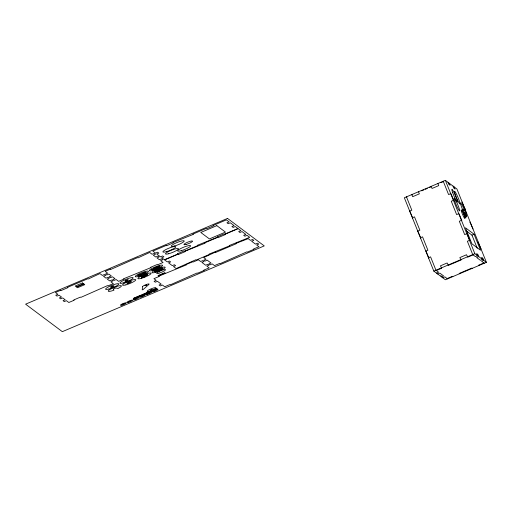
<?xml version="1.0" encoding="UTF-8"?>
<svg xmlns="http://www.w3.org/2000/svg" width="512" height="512" viewBox="0 0 512 512"><rect width="100%" height="100%" fill="white"/><g stroke="black" fill="none" stroke-linecap="round" stroke-linejoin="round"><path stroke-width="0.77" d="M141.792 277.094L142.266 276.8M143.053 276.646L141.837 277.146M143.546 276.934L144.013 276.64M135.846 297.69L134.643 298.112L135.84 297.638M135.411 298.899L136.614 298.413M136.627 298.464L135.437 298.944M138.65 296.416L139.853 295.936M139.84 296.013L138.675 296.461M142.976 295.77L141.766 296.192L142.97 295.718M146.669 293.011L147.891 292.563M148.115 293.504L149.318 293.018M149.325 293.069L148.16 293.549M150.682 291.309L151.885 290.822M151.898 290.874L150.707 291.347M154.694 289.6L155.898 289.12L154.72 289.645M154.464 290.803L155.667 290.323M155.661 290.4L154.509 290.848M157.088 269.747L155.878 270.31M157.504 269.6L157.229 270.054L159.2 269.222L158.342 269.242M159.693 270.253L159.968 269.798L157.997 270.637L158.854 270.611M160.109 270.106L161.043 269.645M158.086 270.099L159.091 269.696M159.104 269.76L158.118 270.157M147.872 292.589L146.714 293.056M157.043 271.296L157.421 270.938L155.955 271.603M159.757 268.678L158.707 269.056M157.44 271.174L158.49 270.797M160.154 268.557L159.782 268.915L161.248 268.256M462.694 210.541L465.203 209.069L466.515 216.186L465.453 216.64A3.482 0.371 67 0 1 464.019 214.547A3.482 0.371 67 0 1 462.694 210.541C463.533 208.922 466.976 208.742 464.845 210.285M155.078 271.686L155.763 271.174L154.515 271.693M143.552 275.45C149.523 275.494 139.776 278.682 144.205 276.474M144.87 274.886L145.299 274.714M139.418 275.578L140.109 275.104M143.379 272.864L144.301 272.288M139.725 275.507L140.416 275.027M143.686 272.787L144.378 272.314M142.477 276.698C138.822 277.862 145.44 277.062 142.81 275.802M146.362 274.97C149.658 273.434 145.709 276.819 144.832 274.938M144.218 276.538L143.718 276.659M155.034 270.886L156.55 270.291L155.834 270.394M161.267 268.314C154.797 272.154 164.384 266.534 161.434 268.678L162.682 268.16M155.917 271.546L158.035 270.342L155.149 271.712M154.618 271.29L157.734 270.118L155.072 270.938M162.541 268.582L159.469 269.734L162.125 268.915M154.496 271.635L155.693 271.117L154.63 271.347M162.694 268.224L161.51 268.736L162.566 268.506M138.426 274.778L139.642 274.451L138.426 274.842M137.766 275.667L139.155 275.078M139.168 275.142L137.786 275.725M144.614 272.755L146.003 272.173M145.99 272.243L144.646 272.813M142.054 276.781L142.464 276.627M154.874 267.955L154.938 267.974A8.301 1.485 -21.9 0 1 154.771 268.07M154.848 267.962L154.822 267.974A1.843 0.326 -21.9 0 1 153.709 268.384M151.693 269.651L152.141 269.453A5.171 0.922 -21.9 0 0 153.952 268.557L154.144 268.429A14.643 2.618 -21.9 0 1 154.586 268.173M158.125 275.533L164.813 272.691M158.515 275.821L165.197 272.979M158.899 276.109L186.362 264.902L185.971 264.608L192.659 261.773L193.043 262.061L198.394 259.789L200.685 261.504L202.81 260.602L204.026 261.51L201.901 262.413L205.67 265.235L207.795 264.333L209.011 265.242L206.886 266.144L209.178 267.859L203.827 270.131L204.218 270.419L197.53 273.261L197.146 272.973L170.458 284.762L170.067 284.474L164.717 286.746L162.426 285.03L160.307 285.933L159.091 285.024L161.21 284.122L157.44 281.299L155.315 282.195L154.099 281.286L156.224 280.384L153.933 278.669L159.283 276.397L158.189 275.578M445.357 180.333L404.339 197.754L433.824 271.11L445.382 279.763L486.4 262.336L456.909 188.979L445.357 180.333L474.842 253.69L486.4 262.336M421.702 190.829L423.821 189.926M425.229 189.331L427.347 188.429M429.466 187.533L430.874 186.931M440.941 182.656L442.95 181.805M466.406 230.982L471.962 235.136L474.08 234.24L480.518 250.24L471.878 243.776L465.446 227.77L474.08 234.24M433.824 271.11L474.842 253.69M436.333 270.496L441.683 268.224L440.448 265.818L447.136 262.976L448.371 265.382L461.069 259.994L459.834 257.587L466.522 254.746L467.757 257.152L473.107 254.88M436.506 273.114L438.624 272.211L435.949 270.208L430.586 256.87L428.467 257.773L428.851 258.061L426.47 252.134M437.722 274.022L439.84 273.12L443.61 275.942L441.491 276.845L440.922 275.437M442.707 277.76L444.832 276.858L447.507 278.861M447.117 278.573L452.467 276.294L452.858 276.589M483.891 262.95L478.541 265.222L478.925 265.51M154.65 268.826C151.942 270.285 163.315 266.336 159.034 266.144M157.037 267.398L155.949 267.802A3.123 0.557 -21.9 0 0 157.318 267.091C157.702 266.688 160.448 265.549 159.75 266.637A4 0.717 -21.9 0 1 155.629 268.205M146.4 275.027C148.422 274.138 145.958 276.256 145.357 274.72M144.365 273.299L145.363 273.056M144.154 273.446L145.152 273.197M159.45 266.182L155.014 267.744A4.448 0.794 -21.9 0 1 154.304 268.128A2.675 0.48 -21.9 0 1 153.722 268.378M142.752 275.795L142.33 275.962L143.053 276.595M160.646 269.568L161.363 269.466M143.59 276.979L144.781 276.48L143.514 275.501M443.616 181.523L443.232 181.229L448.595 194.566L450.714 193.67L451.104 193.958L453.786 200.627L453.395 200.339L451.277 201.242L456.634 214.579L458.758 213.677L459.142 213.965L461.824 220.634L461.44 220.346L459.315 221.248L464.678 234.586L466.803 233.683L467.187 233.971L469.869 240.64L469.485 240.352L467.36 241.254L472.723 254.592L475.398 256.595L477.523 255.693L476.672 253.574L477.888 254.483L478.739 256.602L476.614 257.504L480.384 260.326L482.509 259.424L481.658 257.306L482.874 258.221L483.725 260.333L481.6 261.235L484.275 263.238M462.272 202.317L461.888 202.029L464.954 208.986M431.584 186.63L431.194 186.342L432.045 188.461L438.733 185.619L437.882 183.507M470.317 222.323L469.926 222.035L472.998 228.992M478.355 242.33L477.971 242.042L481.037 248.998M412.198 194.867L411.808 194.579L412.659 196.698L419.347 193.856L418.496 191.738M406.848 197.139L406.458 196.851L411.821 210.189L409.696 211.091L412.768 218.048L412.378 217.76L414.502 216.858L419.866 230.195L417.741 231.098L420.512 237.312M472.243 268.352L471.853 268.064L459.155 273.459L459.539 273.747M420.806 238.054L420.422 237.766L422.547 236.864L427.904 250.202L425.786 251.104L426.17 251.392M464.07 209.414L464.435 210.17M464.934 212.794L465.344 213.773M465.306 213.76L464.909 212.826M464.122 213.997L463.885 213.254L464.134 213.76M454.234 186.976L455.085 189.094L453.869 188.186L453.018 186.067M471.962 235.136L477.222 248.237M449.248 183.245L450.099 185.363L448.883 184.448L448.032 182.336M465.216 215.085L465.331 215.859M465.395 216.25L465.453 216.64M464.64 217.184A4.64 0.493 67 0 1 463.885 217.19A4.64 0.493 67 0 1 461.344 211.104A4.64 0.493 67 0 1 462.17 211.264M466.515 216.186A3.482 0.371 67 0 1 465.082 214.099A3.482 0.371 67 0 1 463.757 210.086M465.101 214.982A4.64 0.493 67 0 1 465.421 217.549A4.64 0.493 67 0 1 462.566 211.181A4.64 0.493 67 0 1 463.219 210.79M463.187 210.944A6.957 0.742 67 0 1 460.544 202.918A6.957 0.742 67 0 1 464.397 210.086M465.677 213.613A6.957 0.742 67 0 1 465.869 214.278M157.043 267.411A3.034 0.544 -21.9 0 1 155.002 268.378A3.962 0.71 -21.9 0 0 155.52 268.275M154.592 268.845A4.314 0.768 -21.9 0 1 151.52 269.741M142.656 286.586L142.214 289.862L143.187 289.491L148.877 284.454A3.482 0.621 -21.9 0 0 146.573 284.435A3.482 0.621 -21.9 0 0 142.656 286.586M113.466 289.024L113.939 290.214A7.104 1.267 -21.9 0 1 108.864 290.234A7.104 1.267 -21.9 0 1 119.386 285.766A7.104 1.267 -21.9 0 1 117.952 288.512L115.955 287.93L113.478 288.998M145.114 285.638L146.669 285.056L145.12 285.626M122.714 304.282L123.93 303.846L122.714 304.282M129.062 301.587L130.278 301.152L129.075 301.574M142.662 294.701L143.878 294.272L142.675 294.688M151.034 289.747L152.038 289.389L151.046 289.734M227.514 218.413L25.6 304.173L62.336 331.667L264.25 245.907L227.514 218.413M60.794 290.208L55.443 292.48L57.875 294.304L55.757 295.206L56.973 296.115L59.091 295.213L61.53 297.037L59.405 297.933L60.621 298.848L62.746 297.946L65.178 299.763L63.053 300.666L64.269 301.581L66.394 300.678L68.826 302.496L74.176 300.224L73.792 299.936L80.474 297.094L80.864 297.382L107.552 285.594L107.936 285.888L113.286 283.616L110.854 281.792L112.979 280.89L111.757 279.981L109.638 280.883L107.206 279.059L109.325 278.157L108.109 277.248L105.99 278.15L103.552 276.326L105.677 275.424L104.461 274.515L102.336 275.418L99.904 273.594L88.256 278.995L87.872 278.707L67.482 287.366L67.866 287.661L61.184 290.496L60.794 290.208M110.56 269.069L105.21 271.341L107.648 273.165L105.523 274.067L106.739 274.976L108.864 274.074L111.296 275.898L109.171 276.8L110.387 277.709L112.512 276.806L114.944 278.624L112.819 279.526L114.035 280.442L116.16 279.539L118.592 281.357L123.942 279.085L123.558 278.797L151.021 267.584L150.63 267.296L157.318 264.461L157.702 264.749L163.053 262.477L160.621 260.653L162.746 259.75L161.53 258.842L159.405 259.744L156.973 257.92L159.098 257.018L157.882 256.109L155.757 257.011L153.325 255.187L155.443 254.291L154.227 253.376L152.109 254.278L149.677 252.461L138.022 257.862L137.638 257.568L110.95 269.357L110.56 269.069M166.227 245.427L152.858 251.104L155.533 253.107L157.658 252.205L158.874 253.12L156.749 254.022L160.518 256.845L162.643 255.942L163.859 256.851L161.734 257.754L164.416 259.757L177.786 254.074L177.402 253.786L184.083 250.95L184.474 251.238L197.843 245.555L197.459 245.267L217.901 237.037L217.517 236.749L224.198 233.907L224.589 234.195L237.958 228.518L235.283 226.515L233.158 227.418L231.942 226.509L234.067 225.606L230.298 222.784L228.173 223.686L226.957 222.771L229.082 221.869L226.4 219.866L213.03 225.549L213.414 225.837L206.733 228.678L206.342 228.39L192.973 234.067L193.357 234.355L172.915 242.586L173.299 242.874L166.618 245.715L166.227 245.427M216.832 225.645L200.787 232.461L209.421 238.925L225.466 232.109L216.832 225.645M82.426 282.95L75.213 286.016L76.282 286.816L83.494 283.75L82.426 282.95M83.853 283.981L76.57 287.072L77.472 287.744L84.755 284.653L83.853 283.981M177.978 254.221L164.608 259.898L167.283 261.907L169.408 261.005L170.624 261.914L168.499 262.816L172.269 265.638L174.394 264.736L175.61 265.645L173.485 266.547L176.16 268.55L195.834 259.744L196.218 260.032L209.594 254.355L209.203 254.061L229.651 245.83L229.261 245.542L249.709 237.312L247.034 235.309L244.909 236.211L243.693 235.302L245.818 234.4L242.042 231.578L239.923 232.48L238.707 231.571L240.826 230.669L238.15 228.666L224.781 234.342L225.165 234.63L218.483 237.472L218.093 237.184L204.723 242.861L205.107 243.149L184.666 251.379L185.05 251.674L178.362 254.509L177.978 254.221M215.354 252.134L203.706 257.536L205.99 259.245L203.872 260.147L205.088 261.062L207.206 260.16L210.982 262.982L208.858 263.885L210.074 264.794L212.198 263.891L214.483 265.606L219.834 263.334L220.224 263.622L246.912 251.834L247.296 252.122L253.984 249.28L253.594 248.992L258.944 246.72L256.659 245.005L258.778 244.109L257.562 243.194L255.443 244.096L251.667 241.274L253.792 240.371L252.576 239.462L250.451 240.365L248.166 238.65L235.744 243.475L236.128 243.763L215.738 252.422L215.354 252.134M136.614 296.96L133.267 298.381L133.875 298.835L137.222 297.414L136.614 296.96M140.627 295.258L137.28 296.678L137.888 297.133L141.235 295.712L140.627 295.258M144.634 293.555L141.293 294.976L141.901 295.43L145.242 294.01L144.634 293.555M148.646 291.853L145.306 293.267L145.914 293.728L149.254 292.307L148.646 291.853M152.659 290.144L149.318 291.565L149.926 292.019L153.267 290.605L152.659 290.144M156.672 288.442L153.325 289.862L153.933 290.317L157.28 288.896L156.672 288.442M147.373 294.33A3.104 0.557 -21.9 0 0 151.61 292.141A3.104 0.557 -21.9 0 0 147.187 293.37A3.104 0.557 -21.9 0 0 147.373 294.33M153.728 291.635A3.104 0.557 -21.9 0 0 157.965 289.446A3.104 0.557 -21.9 0 0 153.542 290.675A3.104 0.557 -21.9 0 0 153.728 291.635M455.328 194.682A6.957 0.742 67 0 0 460 204.051A6.957 0.742 67 0 0 456.518 194.208A6.957 0.742 67 0 0 455.328 194.682M454.931 201.568A6.957 0.742 67 0 0 459.603 210.938A6.957 0.742 67 0 0 456.122 201.094A6.957 0.742 67 0 0 454.931 201.568M452.678 192.698A6.957 0.742 67 0 0 457.35 202.067A6.957 0.742 67 0 0 453.869 192.224A6.957 0.742 67 0 0 452.678 192.698M186.074 244.467A4.64 0.832 -21.9 0 0 192.557 241.19A4.64 0.832 -21.9 0 0 186.093 242.912A4.64 0.832 -21.9 0 0 186.074 244.467M168.717 253.734A6.957 1.242 -21.9 0 0 178.464 248.813A6.957 1.242 -21.9 0 0 168.794 251.386A6.957 1.242 -21.9 0 0 168.717 253.734M181.299 250.65A6.957 1.242 -21.9 0 0 190.618 245.754A6.957 1.242 -21.9 0 0 180.557 248.621A6.957 1.242 -21.9 0 0 181.299 250.65M166.483 251.635A6.957 1.242 -21.9 0 0 175.802 246.739A6.957 1.242 -21.9 0 0 165.747 249.613A6.957 1.242 -21.9 0 0 166.483 251.635M174.49 245.978A6.957 1.242 -21.9 0 0 184.237 241.056A6.957 1.242 -21.9 0 0 174.566 243.629A6.957 1.242 -21.9 0 0 174.49 245.978M138.598 276.41A7.104 1.267 -21.9 0 0 148.506 271.386A7.104 1.267 -21.9 0 0 138.586 274.048A7.104 1.267 -21.9 0 0 138.598 276.41M141.222 278.368A7.104 1.267 -21.9 0 0 151.123 273.35A7.104 1.267 -21.9 0 0 141.203 276.006A7.104 1.267 -21.9 0 0 141.222 278.368M155.302 272.384A7.104 1.267 -21.9 0 0 165.21 267.366A7.104 1.267 -21.9 0 0 155.29 270.029A7.104 1.267 -21.9 0 0 155.302 272.384M152.685 270.426A7.104 1.267 -21.9 0 0 162.586 265.408A7.104 1.267 -21.9 0 0 152.666 268.064A7.104 1.267 -21.9 0 0 152.685 270.426M158.982 273.139A4.781 0.858 -21.9 0 0 165.51 269.766A4.781 0.858 -21.9 0 0 158.694 271.654A4.781 0.858 -21.9 0 0 158.982 273.139M149.504 291.174A4.749 0.851 -21.9 0 0 155.942 287.827A4.749 0.851 -21.9 0 0 149.139 289.734A4.749 0.851 -21.9 0 0 149.504 291.174M141.024 297.03A3.104 0.557 -21.9 0 0 145.261 294.842A3.104 0.557 -21.9 0 0 140.838 296.07A3.104 0.557 -21.9 0 0 141.024 297.03M134.669 299.725A3.104 0.557 -21.9 0 0 138.906 297.536A3.104 0.557 -21.9 0 0 134.483 298.765A3.104 0.557 -21.9 0 0 134.669 299.725M128.32 302.426A3.104 0.557 -21.9 0 0 132.557 300.237A3.104 0.557 -21.9 0 0 128.134 301.466A3.104 0.557 -21.9 0 0 128.32 302.426M121.965 305.12A3.104 0.557 -21.9 0 0 126.202 302.931A3.104 0.557 -21.9 0 0 121.779 304.16A3.104 0.557 -21.9 0 0 121.965 305.12M140.877 274.714A2.221 0.397 -21.9 0 0 143.962 273.146A2.221 0.397 -21.9 0 0 140.851 273.984A2.221 0.397 -21.9 0 0 140.877 274.714M125.875 284.883A7.104 1.267 -21.9 0 0 135.776 279.866A7.104 1.267 -21.9 0 0 125.856 282.528A7.104 1.267 -21.9 0 0 125.875 284.883M125.754 281.082A1.824 0.326 -21.9 0 0 128.25 279.795A1.824 0.326 -21.9 0 0 125.645 280.518A1.824 0.326 -21.9 0 0 125.754 281.082M123.258 282.925A7.104 1.267 -21.9 0 0 133.158 277.907A7.104 1.267 -21.9 0 0 123.238 280.563A7.104 1.267 -21.9 0 0 123.258 282.925M111.405 287.181A1.824 0.326 -21.9 0 0 113.901 285.888A1.824 0.326 -21.9 0 0 111.296 286.611A1.824 0.326 -21.9 0 0 111.405 287.181M108.909 289.018A7.104 1.267 -21.9 0 0 118.81 284A7.104 1.267 -21.9 0 0 108.89 286.662A7.104 1.267 -21.9 0 0 108.909 289.018M128.134 283.232A2.374 0.422 -21.9 0 0 131.379 281.555A2.374 0.422 -21.9 0 0 127.994 282.496A2.374 0.422 -21.9 0 0 128.134 283.232"/></g></svg>
